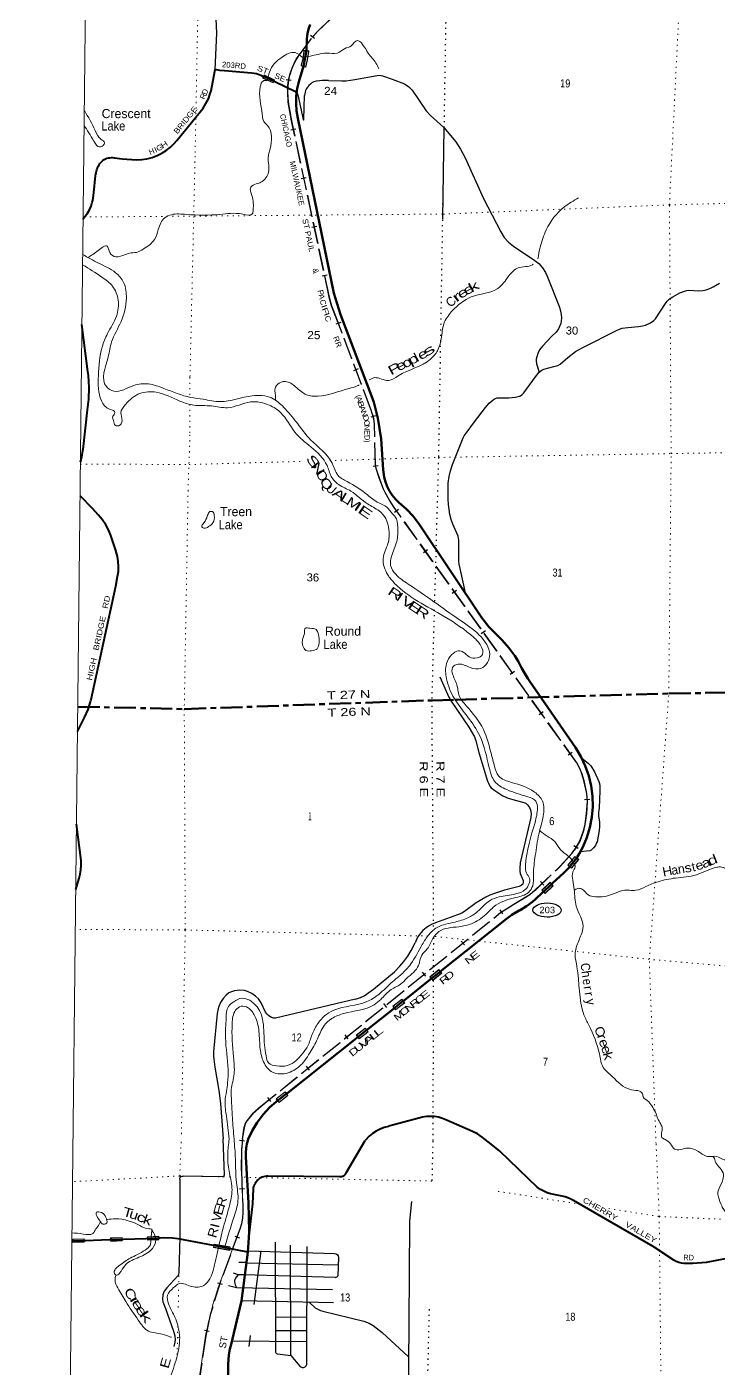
# Model space of a CAD drawing. Header units: feet. Extents: x -248627 to 3, y 0 to 184934.
# Drawn here: x -248627 to -233521, y 88069 to 117394 of the extents above; entities that cross this region are included whole.
import ezdxf
from ezdxf.enums import TextEntityAlignment as Align

# ---------------------------------------------------------------- set-up
doc = ezdxf.new("R2010")
doc.units = ezdxf.units.FT
doc.header["$LTSCALE"] = 80
for name, pattern in [('DOTTED', [1.5, 0.3, -1.2]), ('LONG_DASH_SHORT_DASH', [9.9, 6, -1.2, 1.5, -1.2]), ('LONG_DASHED', [7.5, 6, -1.5])]:
    doc.linetypes.add(name, pattern=pattern)
for name, color, linetype, lineweight in [('11', 7, 'LONG_DASH_SHORT_DASH', 60), ('17', 7, 'Continuous', 25), ('23', 7, 'Continuous', 70), ('26', 7, 'Continuous', 40), ('29', 7, 'Continuous', 25), ('34', 7, 'Continuous', 25), ('39', 7, 'Continuous', 13), ('4', 7, 'Continuous', 13), ('41', 7, 'Continuous', 13), ('59', 7, 'Continuous', 13), ('6', 7, 'DOTTED', 25), ('61', 7, 'Continuous', 13), ('63', 7, 'Continuous', 25), ('7', 7, 'DOTTED', 13)]:
    doc.layers.add(name, color=color, linetype=linetype, lineweight=lineweight)
doc.layers.add('27', color=7, linetype='Continuous')

msp = doc.modelspace()

# ---------------------------------------------------------------- linework, layer by layer
at = {"layer": '11'}
for points in [[(-247513.28, 102530.96), (-245186.77, 102478.68), (-239780.84, 102669.12), (-239273.91, 102683.67)], [(-239273.91, 102683.67), (-234599, 102817.89), (-229297.14, 102902.64), (-224284.07, 102783.36)]]:
    msp.add_lwpolyline(points, dxfattribs=at)
at = {"layer": '17'}
msp.add_ellipse((-237258.16, 98084.14), major_axis=(-309.24, 1), ratio=0.500121, dxfattribs=at)
at = {"layer": '23'}
for points in [[(-243787.74, 93074.55), (-243701.33, 93258.19), (-243590.37, 93443.24), (-243460.68, 93615.68), (-243313.67, 93773.61), (-243175.96, 93893.55), (-242952.22, 94071.28), (-242927.09, 94091.25), (-241423.01, 95286.23), (-241200.35, 95463.14), (-241174.85, 95483.39), (-240624.75, 95920.44), (-240403.04, 96096.59), (-240378.19, 96116.33), (-239814.64, 96564.07), (-239591.43, 96741.41), (-239563.81, 96763.35), (-238219.27, 97831.58), (-238177.37, 97867.06), (-238028.7, 97977.88), (-237869.26, 98072.55), (-237847.11, 98083.98), (-237708.62, 98166.26), (-237579.49, 98262.57), (-237513.99, 98320.19), (-237366.33, 98457.87), (-237157.78, 98652.34), (-237131.83, 98676.53), (-236899.63, 98893.04), (-236793.58, 99000.91), (-236612.52, 99227.19), (-236596.15, 99252.9), (-236558.48, 99312.07), (-236479.74, 99460.14), (-236391.02, 99671.13), (-236324.85, 99890.23), (-236281.94, 100115.05), (-236262.76, 100343.12), (-236267.53, 100571.95), (-236296.2, 100799.03), (-236348.44, 101021.86), (-236423.69, 101238.01), (-236521.12, 101445.12), (-236639.66, 101640.9), (-237632.75, 103078.81), (-237679.71, 103150.5), (-237748.45, 103254.29), (-237816.4, 103382.41), (-237894.18, 103527.31), (-237964.36, 103643.7), (-238092.19, 103819.91), (-238237.75, 103981.79), (-238468.21, 104210.88), (-238525.94, 104271.95), (-238529.11, 104275.62), (-238684.21, 104475.6), (-240054.19, 106523.82), (-240185.17, 106695.3), (-240333.35, 106852.15), (-240497.11, 106992.65), (-240497.69, 106993.09), (-240574.39, 107069.91), (-240642.65, 107154.32), (-240701.7, 107245.4), (-240750.91, 107342.16), (-240789.74, 107443.53), (-240817.76, 107548.41), (-240834.67, 107655.64), (-240839.01, 107712.21), (-240885.62, 108386.12), (-240957.56, 108838.47), (-241046.99, 109186.97), (-241072.28, 109264.91), (-241774.26, 111108.29), (-241916.37, 111573.37), (-242702.56, 115397.24), (-242731.84, 115557.23), (-242744.24, 115719.41), (-242739.61, 115881.99), (-242718.02, 116043.19), (-242681.73, 116194.38), (-242579.07, 116534.36), (-242516.41, 116874.14), (-242515.16, 116899.52), (-242506.07, 117101.83), (-242506.25, 117118.25), (-242502.21, 117201.34), (-242489.51, 117283.55), (-242468.29, 117363.98), (-242438.77, 117441.75)], [(-243778.76, 90920.41), (-243771.49, 91059.09), (-243780.9, 91686.9), (-243839.97, 92691.47), (-243842.42, 92786.67), (-243834.91, 92881.6), (-243817.51, 92975.23), (-243790.42, 93066.52), (-243787.74, 93074.55)], [(-244129.29, 84183.88), (-244278.14, 86383.14), (-244282.28, 86538.38), (-244270.17, 86693.19), (-244248.89, 86815.46), (-244234.63, 86895.03), (-244228.77, 86975.66), (-244228.72, 87004.25), (-244226.29, 87764.23), (-244225.03, 88157.58), (-244210.55, 88350.08), (-244200.93, 88444.2), (-244176.03, 88540.01), (-244172.75, 88553.66), (-243938.52, 89542.4), (-243794.43, 90604.45), (-243795.09, 90609.15), (-243778.76, 90920.41)]]:
    msp.add_lwpolyline(points, dxfattribs=at)
at = {"layer": '26'}
for p, q in [((-247641.8, 90852.29), (-247373.46, 90861.31)), ((-243795.64, 90606.88), (-244545.25, 90747.53))]:
    msp.add_line(p, q, dxfattribs=at)
for points in [[(-247399.82, 113187.2), (-247298, 113318.91), (-247255.74, 113395.61), (-247221.73, 113476.29), (-247196.34, 113560.1), (-247187.78, 113598.69), (-247163.52, 113768.17), (-247124.25, 114144.39), (-247113.98, 114207), (-247097.22, 114268.2), (-247074.15, 114327.31), (-247060.12, 114356.28), (-247049.81, 114376.08), (-247032.09, 114403.85), (-247011.57, 114429.61), (-246988.47, 114453.08), (-246963.03, 114474.01), (-246935.56, 114492.17), (-246906.33, 114507.36), (-246875.68, 114519.4), (-246843.93, 114528.18), (-246811.44, 114533.59), (-246778.56, 114535.58), (-246745.66, 114534.12), (-246713.09, 114529.22), (-246542.92, 114509.28), (-246233.54, 114486.49), (-246117.4, 114491.52), (-246002.43, 114508.66), (-245889.88, 114537.72), (-245780.98, 114578.39), (-245676.93, 114630.22), (-245578.86, 114692.64), (-245487.86, 114764.97), (-245404.92, 114846.41), (-245350.35, 114910.65), (-244777.33, 115614.91), (-244713.07, 115715.35), (-244659.66, 115821.95), (-244617.68, 115933.55), (-244599.77, 115996.12), (-244520.73, 116422.24), (-244512.99, 116463.97), (-244491.09, 116459.93), (-244416.61, 116446.19), (-244304.15, 116436.65), (-243718.84, 116390.99), (-243661.46, 116384.29), (-243605.1, 116371.63), (-243550.37, 116353.15), (-243512.78, 116336.57), (-243483.13, 116322.28), (-243457.43, 116309.9)], [(-242731.63, 115955.12), (-242739.1, 115961.54), (-242747.19, 115967.14), (-242755.83, 115971.87), (-242757.03, 115972.43), (-243205.76, 116188.64), (-243457.43, 116309.9)], [(-247454.47, 107874.92), (-247427.56, 107987.17), (-247400.92, 108134.66), (-247398.9, 108151.38), (-247298.61, 109017.88), (-247274.79, 109255.75), (-247263.49, 109512.11), (-247279.06, 109768.25), (-247291.07, 109858.94), (-247421.36, 110883.98)], [(-247519.21, 101991.35), (-247365.65, 102294.29), (-247289.59, 102467.86), (-247235.31, 102638.36), (-247228.9, 102663.36), (-247222.34, 102688.36), (-246681.1, 105166.44), (-246642.48, 105380.38), (-246626.42, 105487.49), (-246621.64, 105595.69), (-246628.2, 105703.79), (-246646.02, 105810.62), (-246674.91, 105914.99), (-246678.24, 105924.79), (-246791.42, 106272.49), (-246837.59, 106385.08), (-246902.33, 106507.14), (-246979.48, 106621.77), (-247068.18, 106727.7), (-247193.78, 106863.97), (-247462.53, 107143.4)], [(-247557.29, 98531.2), (-247486.2, 98779.85), (-247460, 98870.57), (-247443.42, 98963.53), (-247436.65, 99057.71), (-247439.76, 99152.08), (-247440.93, 99164.67), (-247541.57, 99959.34)], [(-238544.85, 93018.36), (-238674.41, 93122.27), (-238779.71, 93189.97), (-238891.52, 93246.28), (-239471.01, 93501.48), (-239545.01, 93530.44), (-239629.53, 93554.13), (-239716.06, 93568.85), (-239803.66, 93574.44), (-239891.36, 93570.85), (-239978.2, 93558.11), (-240718.83, 93356.34), (-240721.67, 93355.76), (-240815.47, 93331.14), (-240906.18, 93296.86), (-240992.81, 93253.28), (-241074.4, 93200.88), (-241150.08, 93140.24), (-241236.03, 93047.05)], [(-243778.76, 90920.41), (-243770.81, 90970.41), (-243688.16, 91657.98), (-243677.05, 91987.25), (-243671.23, 92021.02), (-243661.9, 92054), (-243649.19, 92085.81), (-243633.21, 92116.13), (-243614.16, 92144.61), (-243592.23, 92170.94), (-243567.67, 92194.84), (-243540.75, 92216.03), (-243511.76, 92234.3), (-243481.02, 92249.44), (-243448.86, 92261.28), (-243415.64, 92269.69), (-243381.73, 92274.59), (-243361.15, 92275.81), (-241796.88, 92257.9), (-241771.99, 92257.61), (-241746.88, 92259.51), (-241743.88, 92259.92), (-241730.22, 92263.25), (-241716.97, 92267.99), (-241704.3, 92274.09), (-241692.33, 92281.49), (-241686.69, 92285.85), (-241661.68, 92310.87), (-241647.3, 92335.85), (-241236.03, 93047.05)], [(-233108.46, 90508.67), (-233779.69, 90381.22), (-234074.06, 90354.3), (-234235.24, 90357.55), (-234266.06, 90359.51), (-234324.12, 90367.89), (-234380.99, 90382.3), (-234436.04, 90402.57), (-234488.67, 90428.48), (-234941.89, 90730.18), (-236678.84, 91731.35), (-236682.75, 91733.6), (-236772.43, 91778.79), (-236866.35, 91814.36), (-236963.47, 91839.92), (-237181.72, 91880.86), (-237255.95, 91904.06), (-237332.15, 91936.67), (-237404.53, 91977.06), (-237472.28, 92024.8), (-237664.76, 92210.85), (-238298.86, 92820.41), (-238544.85, 93018.36)], [(-246794.33, 90879.75), (-246517.71, 90888.56), (-246019.16, 90904.43), (-245741.46, 90913.27)], [(-244545.25, 90747.53), (-245322.04, 90893.28), (-245444.04, 90908.61), (-245640.93, 90916.48), (-245713.79, 90914.16), (-245741.46, 90913.27)], [(-247373.46, 90861.31), (-247347.1, 90862.15), (-246820.6, 90878.91), (-246794.33, 90879.75)]]:
    msp.add_lwpolyline(points, dxfattribs=at)
at = {"layer": '29'}
for p, q in [((-242704.79, 115907.59), (-242589.83, 115365.42)), ((-242573.05, 115367.38), (-242558, 115894.69)), ((-239516.09, 115191.61), (-239546.15, 113196.12)), ((-237259.51, 111941.4), (-236988.97, 111263.6)), ((-237617.63, 100106.96), (-237845.58, 99118.82)), ((-241443.85, 96137.64), (-243194.09, 95717.73)), ((-244395.78, 93855.3), (-244335.42, 93080.5)), ((-244305.88, 92297.98), (-244335.42, 93080.5)), ((-244353.38, 92255.52), (-245208.97, 92269.55)), ((-243790.08, 90637.24), (-241901.25, 90578.44)), ((-243515.54, 90631.25), (-243668.02, 89460.1)), ((-243201.33, 90826.64), (-243190.18, 88416.42)), ((-242508.19, 90731.62), (-242513.24, 88139.64)), ((-243827.24, 90369.8), (-241822.04, 90330.97)), ((-241815.13, 90489.51), (-241832.71, 90086.36)), ((-240271.29, 90116.69), (-240284.04, 88097.15)), ((-241923.9, 89500.59), (-243939.41, 89538.65)), ((-243193.77, 89192.67), (-242512.68, 89182.68)), ((-243188.57, 88892.4), (-242512.26, 88889.74)), ((-244142.78, 88668.57), (-242515, 88652.19)), ((-243748.02, 88779.84), (-243774.97, 88539.98))]:
    msp.add_line(p, q, dxfattribs=at)
for points in [[(-244516.09, 116447.24), (-244512.99, 116463.97), (-244474.69, 117256.5), (-244488.25, 117567.61)], [(-242032.59, 116217.54), (-242173.27, 116218.51), (-242233.94, 116216.35), (-242304.36, 116205.51), (-242354.19, 116189.25), (-242396.45, 116167.57), (-242431.12, 116143.72), (-242465.78, 116109.03), (-242487.45, 116080.85), (-242513.45, 116042.91), (-242535.12, 116002.8), (-242548.12, 115963.78), (-242558, 115894.69)], [(-242032.59, 116217.54), (-241747.5, 116212.02), (-241648.91, 116215.28), (-241457.15, 116242.37), (-240971.79, 116329.09), (-240915.45, 116335.6), (-240882.95, 116333.43), (-240854.78, 116324.75), (-240646.77, 116251.04), (-240373.75, 116146.98), (-240330.42, 116120.97), (-240280.58, 116084.11), (-240209.07, 116008.23), (-240070.4, 115808.77), (-239900.31, 115560.54), (-239806.05, 115453.22), (-239516.09, 115191.61)], [(-242731.63, 115955.12), (-242722.55, 115943.18), (-242714.97, 115931.26), (-242709.01, 115922.05), (-242704.79, 115907.59)], [(-242589.83, 115365.42), (-242586.33, 115359.18), (-242580.37, 115357.01), (-242574.95, 115360.26), (-242573.05, 115367.38)], [(-239516.09, 115191.61), (-239252.44, 114877.61), (-239148.43, 114721.51), (-239048.76, 114530.73), (-238650.07, 113641.85), (-238268.72, 112909.07), (-238197.21, 112785.49), (-238104.04, 112687.94), (-237995.7, 112596.88)], [(-237995.7, 112596.88), (-237525.5, 112286.86), (-237438.83, 112217.48), (-237356.49, 112126.42), (-237291.49, 112022.36), (-237259.51, 111941.4)], [(-237430.16, 109845.69), (-237371.66, 109891.2), (-237329.42, 109911.79), (-237108.41, 109968.16), (-237020.64, 109990.93), (-236969.73, 110020.19), (-236805.05, 110163.28), (-236636.04, 110293.36), (-236569.94, 110333.47), (-236467.03, 110393.09), (-235743.32, 110757.32), (-235673.97, 110787.66), (-235619.8, 110802.84), (-235496.31, 110822.36), (-235262.29, 110844.04), (-235177.77, 110857.04), (-235106.28, 110874.39), (-235000.09, 110919.91), (-234924.27, 110974.12), (-234891.75, 111006.63), (-234673.98, 111345.92), (-234633.92, 111399.04), (-234582.98, 111447.81), (-234512.58, 111494.44), (-234356.57, 111576.82), (-234254.7, 111617.99), (-234204.87, 111633.17), (-234170.22, 111637.52), (-233944.88, 111624.52), (-233853.84, 111631), (-233783.42, 111642.93), (-233706.5, 111672.19), (-233632.86, 111706.9), (-233494.18, 111789.28)], [(-236988.97, 111263.6), (-236949.13, 111111.8), (-236944.8, 111025.08), (-236962.13, 110908.01), (-237009.8, 110790.94), (-237061.81, 110721.56), (-237165.81, 110621.83), (-237360.82, 110409.37), (-237421.49, 110331.32), (-237460.5, 110248.94), (-237499.5, 110127.53), (-237499.5, 110088.51), (-237490.83, 110023.47), (-237430.16, 109845.69)], [(-239042.81, 105017.25), (-239159.26, 105553.05), (-239177.67, 105643.03), (-239185.26, 105717.82), (-239185.26, 105977.98), (-239187.43, 106170.93), (-239202.59, 106255.48), (-239315.27, 106524.32), (-239356.44, 106621.87), (-239386.77, 106734.61), (-239410.61, 106953.57), (-239417.11, 107064.14), (-239419.27, 107417.53), (-239400.86, 107561.69), (-239370.53, 107689.6), (-239323.94, 107825.11), (-239089.92, 108406.13), (-239069.36, 108452.74), (-239030.35, 108513.44), (-238847.24, 108761.69), (-238604.56, 109073.88), (-238522.23, 109167.09), (-238437.73, 109240.8), (-238390.06, 109271.15), (-238353.21, 109282), (-238171.2, 109282), (-238097.54, 109284.16), (-237952.36, 109297.16), (-237859.18, 109316.69), (-237839.69, 109327.52), (-237809.36, 109349.2), (-237763.84, 109394.74), (-237512.49, 109741.62), (-237430.16, 109845.69)], [(-239604.53, 103184.72), (-239406.11, 102741.93), (-239353.03, 102651.96), (-238968.4, 102082.83), (-238847.06, 101870.36), (-238812.39, 101783.65), (-238747.38, 101532.14), (-238559.95, 100900.14), (-238539.36, 100855.69), (-238507.95, 100796.08), (-238477.61, 100759.22), (-238400.68, 100695.26), (-238222.99, 100582.52), (-238107.07, 100533.74), (-238006.31, 100500.14), (-237763.61, 100435.09)], [(-236508.28, 101414.89), (-236354.04, 101290.38), (-236306.37, 101238.34), (-236224.03, 101103.92), (-236128.69, 100895.79), (-236112.43, 100849.17), (-236108.1, 100801.48), (-236107.02, 100683.31), (-236115.69, 100505.53), (-236120.02, 100310.4), (-236133.02, 100215.01), (-236133.02, 100147.8), (-236115.69, 100002.54), (-236115.68, 99911.48), (-236124.35, 99824.75), (-236166.61, 99576.51), (-236176.36, 99551.58), (-236199.12, 99498.46), (-236241.37, 99443.17), (-236294.46, 99392.22), (-236328.04, 99382.46), (-236397.38, 99369.46), (-236533.12, 99359.75)], [(-237763.61, 100435.09), (-237722.45, 100417.75), (-237683.44, 100383.06), (-237644.44, 100328.86), (-237618.43, 100276.83), (-237611.93, 100239.97), (-237609.77, 100187.94), (-237617.63, 100106.96)], [(-237845.58, 99118.82), (-237856.78, 98993.31), (-237855.7, 98933.68), (-237843.78, 98880.57), (-237778.78, 98728.81), (-237779.85, 98690.86), (-237791.78, 98650.75), (-237825.36, 98621.48), (-237869.79, 98598.72), (-238186.15, 98516.33), (-238385.51, 98451.29), (-238510.1, 98409), (-238597.86, 98368.9), (-238805.89, 98243.15), (-239065.91, 98052.36), (-239124.41, 98019.84), (-239213.26, 97982.98), (-239698.65, 97805.2), (-239783.14, 97770.51), (-239850.33, 97735.82), (-239904.49, 97694.63), (-239971.68, 97636.09), (-240019.33, 97586.22), (-240088.69, 97488.65), (-240140.69, 97367.24)], [(-241443.85, 96137.64), (-241336.81, 96172.62), (-241254.47, 96211.65), (-241055.11, 96354.74), (-240595.73, 96736.33), (-240474.38, 96857.74), (-240387.71, 96957.47), (-240301.03, 97074.55), (-240227.36, 97200.3), (-240140.69, 97367.24)], [(-243194.09, 95717.73), (-243237.7, 95719.11), (-243292.27, 95739.59), (-243349.1, 95775.98), (-243378.66, 95807.83), (-243408.21, 95851.05), (-243505.97, 96053.49), (-243562.81, 96139.93), (-243628.74, 96203.62), (-243708.31, 96260.49), (-243801.53, 96303.7), (-243869.73, 96324.18), (-243969.76, 96331), (-244028.87, 96326.45), (-244090.26, 96315.08), (-244156.19, 96296.88), (-244210.75, 96271.86), (-244274.41, 96226.37), (-244338.07, 96149.03), (-244392.63, 96060.31), (-244429.01, 95976.15), (-244456.29, 95894.26), (-244469.93, 95821.48), (-244547.23, 94993.5), (-244547.23, 94888.86), (-244542.68, 94825.18), (-244519.95, 94652.3), (-244433.56, 94138.23), (-244395.78, 93855.3)], [(-245285.37, 92203.4), (-245285.7, 90934.95), (-245303.47, 90159.88)], [(-245285.37, 92203.4), (-245283.37, 92220.55), (-245274.91, 92234.3), (-245263.28, 92250.16), (-245255.36, 92257.56), (-245235.8, 92267.08), (-245208.97, 92269.55)], [(-244353.38, 92255.52), (-244333.72, 92261.8), (-244321.04, 92270.25), (-244309.41, 92286.12), (-244305.88, 92297.98)], [(-240222.28, 91714.14), (-240263.92, 91284.5), (-240271.29, 90116.69)], [(-243148.24, 88382.63), (-242860.03, 88342.95), (-242865.69, 90756.3)], [(-243991.22, 90389.14), (-243825.08, 90386.72), (-243826.17, 90387.82)], [(-241901.25, 90578.44), (-241865.26, 90568.82), (-241840.95, 90549.79), (-241822.98, 90523.35), (-241815.13, 90489.51)], [(-245303.47, 90159.88), (-245314.03, 90116.06), (-245329.88, 90088.55), (-245570.88, 89826.29), (-245626.9, 89750.15), (-245641.69, 89716.31), (-245655.43, 89669.77), (-245662.83, 89580.95), (-245655.43, 89517.49), (-245600.47, 89373.67), (-245418.67, 88878.74), (-245395.41, 88773), (-245389.08, 88688.39), (-245393.3, 88635.52), (-245414.44, 88544.57)], [(-241892.54, 90052.45), (-243882.64, 90107.82), (-244007.74, 90106.71), (-244108.58, 90142.42)], [(-244007.74, 90106.71), (-244053.63, 90058.04), (-244066.31, 90039.01), (-244083.22, 90006.23), (-244087.45, 89988.25), (-244088.51, 89962.87), (-244085.33, 89919.52), (-244076.88, 89892.02), (-244045.23, 89833.98)], [(-241892.54, 90052.45), (-241868.43, 90055.95), (-241853.63, 90062.29), (-241838.84, 90074.98), (-241832.71, 90086.36)], [(-244220.3, 89879.61), (-244045.23, 89833.98), (-241948.93, 89786.66)], [(-242459.65, 89508.77), (-242328.58, 89389.55), (-242254.07, 89348.3), (-242209.67, 89329.27), (-242159.46, 89313.41), (-241263.14, 89097.67), (-241146.35, 89054.31), (-241060.2, 89004.61), (-240865.72, 88848.1), (-240290.72, 88315.11)], [(-243190.18, 88416.42), (-243185.92, 88405.24), (-243172.18, 88392.55), (-243158.44, 88385.15), (-243148.24, 88382.63)], [(-242860.03, 88342.95), (-242658.5, 88113.37), (-242638.42, 88096.45), (-242610.94, 88085.88), (-242580.29, 88085.88), (-242559.15, 88092.23), (-242546.47, 88099.63), (-242531.67, 88109.14), (-242520.05, 88121.83), (-242513.24, 88139.64)], [(-240284.04, 88097.15), (-240284.69, 87994.58), (-240302.21, 86694.31)]]:
    msp.add_lwpolyline(points, dxfattribs=at)
at = {"layer": '34', "lineweight": 13}
for p, q in [((-243917.46, 93077.68), (-243934.37, 92838.54)), ((-243939.85, 92380.41), (-243908.42, 91603.1)), ((-243970.21, 91110.53), (-244390.69, 89982.18)), ((-244719.34, 88774.78), (-245103.7, 86176.7))]:
    msp.add_line(p, q, dxfattribs=at)
for centre, radius, start, end in [((-235503.38, 92508.6), 8437.45, 177.75887, 180.87048), ((-245118.67, 91504.76), 1214.24, 341.05436, 4.6455), ((-237402.57, 87431.61), 7439.03, 159.94859, 169.59779)]:
    msp.add_arc(centre, radius, start, end, dxfattribs=at)
at = {"layer": '39'}
for p, q in [((-245917.66, 90869.55), (-245893.04, 91080.19)), ((-245322.95, 88731.6), (-245285.53, 88744.05))]:
    msp.add_line(p, q, dxfattribs=at)
for points in [[(-242596, 116721.95), (-242263.77, 116791.86), (-242072.13, 116820.65), (-241848.55, 116816.91), (-241682.5, 116916.53), (-241536.89, 116982), (-241408.99, 117096.03), (-241288.85, 117010.35), (-241165.63, 116815.68), (-240998.25, 116602.51), (-240932.87, 116474.88)], [(-243376, 116222.95), (-243347.56, 116328.01), (-243326, 116401.95), (-243216.34, 116593.37), (-243049.98, 116729.31), (-242761.03, 116830), (-242652, 116766.95), (-242596, 116721.95)], [(-247292.61, 112350.55), (-247065.14, 112506.44), (-246870.95, 112597.77), (-246813.72, 112460.11), (-246683.62, 112362.25), (-246473.61, 112419.15), (-246384.75, 112444.7), (-246231.48, 112463.7), (-246075.73, 112537.16), (-245838.23, 112745.19), (-245753.73, 112966.52), (-245614.55, 113219.7), (-245466.91, 113287.18), (-245138.49, 113292.72), (-244409.22, 113293.15), (-243909.56, 113299.39), (-243699.99, 113305.85), (-243681.15, 113388.44), (-243710.65, 113705.48), (-243733.25, 113887.27), (-243613.78, 113958.99), (-243510.69, 113998.56), (-243343.61, 114217.22), (-243342.27, 114372.6), (-243352.91, 114540.17), (-243313.04, 114725.51), (-243369.05, 115238.5), (-243448.86, 115327.9), (-243483.76, 115485.57), (-243524.85, 116093.28), (-243465.43, 116209.86), (-243376, 116222.95)], [(-247373.41, 115243.8), (-247159.26, 114892.03), (-247035.95, 114769.46), (-246961.01, 114802.85), (-246928.07, 114858.95), (-247007.61, 114938.61), (-247134.07, 115129.83), (-247370.07, 115562.08)], [(-236571.47, 113653.31), (-236880.07, 113459.33), (-237279.24, 112953.68), (-237406.86, 112579.92), (-237463.1, 112320.4)], [(-247404.63, 112417.46), (-247060.29, 112229.34), (-246686.38, 112016.96), (-246511.88, 111802.96), (-246451.82, 111459.2), (-246567.04, 110952.12), (-246774.14, 110504.67), (-246850.85, 110174.68), (-246887.3, 109527.41), (-246727.42, 109430.63), (-246290.82, 109554.45), (-245968.17, 109586.84), (-245635.09, 109489.97), (-245049.52, 109293.16), (-244772.12, 109251.45), (-244398.17, 109200.48), (-243699.7, 109329.19), (-243277.39, 109279.65), (-243014.16, 109074.67), (-242728.41, 108740.27), (-242425.06, 108365.3), (-241958.28, 107855.16), (-241826.76, 107587.21), (-241629.1, 107451.63), (-241181.7, 107159.65), (-240938.22, 106985.17), (-240764.13, 106896.29), (-240690.71, 106810.65), (-240631.17, 106741.32), (-240575.51, 106684.14), (-240522.01, 106457.49), (-240544.12, 106145), (-240659.12, 105813.47), (-240677.7, 105619.98), (-240567.4, 105424.93), (-240292.19, 105211.73), (-239174.32, 104431.35), (-238739.56, 104095.13), (-238579.07, 103887.36), (-238511.27, 103676.69), (-238563.93, 103495.72), (-238704.52, 103368.3), (-238941.93, 103387.33), (-239198.8, 103459.06), (-239324.6, 103385.94), (-239318.52, 103230.49), (-239221.08, 102975.06), (-239187.2, 102789.01), (-239025.12, 102548.94), (-238651.07, 102031.86), (-238482.47, 101513.25), (-238405.58, 101225.78), (-238319.62, 101016.9), (-238035.46, 100874.21), (-237534.64, 100664.32), (-237355.96, 100462.38), (-237343.97, 100139.38), (-237439.62, 99745.06), (-237516.07, 99277.86), (-237557.77, 98850.59), (-237572.84, 98616.71), (-237667.34, 98470.56), (-237938.64, 98358.85), (-238375.8, 98190.64), (-238599.93, 97987.55), (-238908.63, 97785.5), (-239187.39, 97720.28), (-239623.78, 97612.6), (-239754.61, 97460.84), (-239878.32, 97236.35), (-239996.91, 97096.55), (-240068.2, 96875.46), (-240327.64, 96588.06), (-240460.13, 96464.56), (-240691.49, 96326.14), (-240891.35, 96130.82), (-241037.85, 96013.56), (-241700.88, 95821.87), (-241964.09, 95712.08), (-242129.18, 95558.72), (-242275.88, 95267.92), (-242444.96, 94959.24), (-242682.43, 94657.44), (-243006.6, 94506.02), (-243255.93, 94537.3), (-243454.42, 94765.71), (-243527.39, 95045.06), (-243554.74, 95426.76), (-243643.08, 95764.81), (-243793.8, 95948.24), (-243946.45, 95980.37), (-244064.35, 95895.04), (-244140.57, 95603.39), (-244109.64, 94870.55), (-244098.21, 94503.17), (-244128.61, 94330.01), (-244163.02, 94158.91)], [(-247407.06, 112192), (-246989.67, 111923.79), (-246754.58, 111723.19), (-246629.54, 111421.01), (-246670.28, 111068.39), (-246864.46, 110687.37), (-246980.98, 110394.19), (-247063.41, 109773.71), (-246996, 109215.98), (-246819.05, 109036.25), (-246713, 108982.5), (-246709.59, 108934.03), (-246754.76, 108865.97), (-246731.57, 108789.02), (-246692.69, 108679.58), (-246616.25, 108672.6), (-246546.32, 108786.76), (-246572.32, 108958.59), (-246469.32, 109138.94), (-246156.11, 109379.28), (-245801.32, 109405.23), (-245280.16, 109211.22), (-244979.19, 109122.81), (-244592.72, 109106), (-244238.75, 109067.39), (-243737.69, 109192.44), (-243327.75, 109120.86), (-243074.1, 108954.33), (-242771.31, 108534.98), (-242414.98, 108207.79), (-242067.68, 107804.03), (-241974.06, 107564.79), (-241811.21, 107385.24), (-241547.15, 107244.82), (-241180.16, 106963.91), (-240930.39, 106809.53), (-240785.5, 106642.31), (-240716.15, 106395.29), (-240736.01, 106100.93), (-240842.93, 105771.31), (-240819.06, 105589.42), (-240740.73, 105414.93), (-240590.06, 105227.46), (-239507.71, 104504.01), (-238861.05, 104044.15), (-238706.27, 103862.68), (-238672.47, 103670.58), (-238790.24, 103595.34), (-238959.13, 103617.57), (-239090.72, 103722.08), (-239191.07, 103749.53), (-239345.24, 103662.63), (-239456.39, 103474.31), (-239456.64, 103139.35), (-239286.85, 102713.55), (-238992.01, 102302.36), (-238729.39, 101891.57), (-238522.78, 101194.92), (-238405.72, 100898.9), (-238142.18, 100718.12), (-237680.96, 100561.17), (-237502.98, 100462.15), (-237470.63, 100314.46), (-237522.97, 100000.32), (-237732.43, 99052.48), (-237710.3, 98892.8), (-237641.21, 98783), (-237656.97, 98652.03), (-237735.04, 98531.92), (-237947.73, 98435.63), (-238305.03, 98371.38), (-238503.37, 98295.1), (-238780.39, 98050.28), (-238991.56, 97915.64), (-239270.68, 97822.19), (-239662.9, 97703.88), (-239838.06, 97550.64), (-239985.87, 97330.48), (-240236.99, 96905.76), (-240441.24, 96682.26), (-240632.63, 96519.13), (-240938.28, 96240.36), (-241198.09, 96082.1), (-241921.5, 95893.16), (-242120.44, 95770.48), (-242263.45, 95610.8), (-242391.44, 95366.18), (-242487.26, 95117.14), (-242594.08, 94952.98), (-242927.76, 94686.66), (-243173.61, 94675.53), (-243341.96, 94740.13), (-243400.36, 94898.23), (-243433.57, 95136.74), (-243467.31, 95649.67), (-243576.35, 95943.58), (-243751.42, 96113.19)], [(-237559.76, 112206.94), (-237580.98, 112192.61), (-237892.01, 112123.75), (-238091.61, 111948.62), (-238336.77, 111675.16), (-238915.15, 111488.5), (-239325.79, 111188.81), (-239498.11, 110942.72), (-239566.74, 110614.65), (-239655.17, 110313.06), (-239804.53, 110129.24), (-240516.12, 109762.59), (-240718.77, 109664.17), (-240879.5, 109694.37), (-241020.1, 109724.33), (-241144.27, 109677.4)], [(-241364.59, 109564.77), (-241407.07, 109543.41), (-241582.98, 109489.05), (-242271.91, 109319.87), (-242515.2, 109351.09), (-242754.68, 109523.5), (-242974.74, 109639.17), (-243071.6, 109624.21), (-243193.78, 109518.76), (-243206.82, 109444.26), (-243195.92, 109351.3), (-243190.87, 109232.91)], [(-244630.2, 106798.08), (-244569.82, 106795.33), (-244530.6, 106712.12), (-244560.85, 106551.07), (-244654.56, 106467.46), (-244755.71, 106432.37), (-244803.62, 106465.24), (-244758.24, 106549.44), (-244683.9, 106693.81), (-244644.53, 106780.1), (-244630.2, 106798.08)], [(-242590.92, 104045.18), (-242561.64, 104129.57), (-242539.96, 104250.37), (-242441.35, 104245.14), (-242306.74, 104219.28), (-242255.77, 104109.7), (-242242.03, 103923.9), (-242283.95, 103795.27), (-242405.34, 103752.35), (-242530.08, 103761.94), (-242593.28, 103859.57), (-242608.29, 103946.52), (-242590.92, 104045.18)], [(-236669.41, 98510.36), (-236590.79, 98556.32), (-236506.32, 98547.22), (-236358.95, 98416.29), (-236202.4, 98374.03), (-235827.09, 98429.99), (-235602.47, 98514.02), (-235318.46, 98516.61), (-235099.91, 98598.7), (-234832.71, 98704.41), (-234453.06, 98784.53), (-233997, 98855.66), (-233551.83, 99019.73), (-233447.04, 99024.51), (-233294.7, 98968.17), (-233153.69, 98970.49), (-232975.31, 99061.14), (-232845.56, 99128.16), (-232708.37, 99146.67), (-232405.4, 99215.62), (-232263.77, 99266.36), (-231902.15, 99512.17), (-231687.34, 99616.49), (-231348, 100009.87)], [(-237419.81, 99822.43), (-237256.92, 99700.46), (-237089.27, 99581.38), (-236974.61, 99412.51), (-236871.03, 99322.47), (-236747.5, 99218.05), (-236656.01, 99074.75)], [(-236656.01, 99074.75), (-236652.72, 99069.6), (-236663.92, 98980.95), (-236695.29, 98921.46), (-236697.26, 98735.19), (-236667.62, 98533.04), (-236621.9, 98169.28), (-236530.14, 97942.17), (-236475.77, 97784.12), (-236502.56, 97578.63), (-236606.66, 97311.53), (-236645.45, 97112.24), (-236606.56, 96845.41), (-236452.81, 95794.28), (-236346.95, 95567), (-236117.31, 94938.68), (-236030.46, 94643.03), (-235881.39, 94487.86), (-235498.62, 94180.53), (-235317.86, 94142), (-235185.6, 94089.95), (-235156.55, 93998.79), (-235039.08, 93892.44), (-234952.02, 93770.31), (-234877.31, 93628.15), (-234846.27, 93534.95), (-234775.42, 93404.95), (-234742.32, 93315.77), (-234755.69, 93215.04), (-234748.92, 93114.07), (-234679.01, 93068.82), (-234560.7, 92976.16)], [(-243751.42, 96113.19), (-243928.1, 96155.7), (-244102.26, 96081.14), (-244222.45, 95973.64), (-244271.9, 95728.07), (-244285.57, 95288.36), (-244229.93, 94597.59), (-244239.67, 94307.14), (-244264.24, 94117.77), (-244295.21, 93900.22), (-244267.06, 93581.07), (-244204.39, 93078.99)], [(-244163.02, 94158.91), (-244154.2, 93902.54), (-244134.52, 93551.2), (-244100, 93077.94)], [(-244204.39, 93078.99), (-244237.7, 92741.75), (-244206.12, 92374.17), (-244144.18, 92012.42), (-244191.38, 91649.44), (-244330.48, 91155.91), (-244424.62, 90764.81)], [(-244100, 93077.94), (-244068.67, 92647.7), (-244046.35, 92124.76), (-244012.93, 91732.95), (-244106.64, 91364.24), (-244290.09, 90740.03)], [(-234560.7, 92976.16), (-234474.93, 92860.23), (-234185.82, 92880.38), (-233980.15, 92822.4), (-233756.79, 92697.69), (-233552.71, 92696.25), (-233387.55, 92626.45), (-233193.43, 92643.24), (-233019.99, 92599.62), (-232753.16, 92611.86), (-232559.34, 92590.3), (-232491.07, 92533.3), (-232445.28, 92442.14), (-232336.35, 92417.15), (-232235.72, 92363.96), (-232152.03, 92207.94), (-231981.03, 92107.82), (-231694.88, 92002.85), (-231507.03, 91993.45), (-231226.52, 91945.03), (-231045.04, 91895.31), (-230958.17, 91892.67), (-230668.28, 92015.76), (-230423.34, 92074.57), (-230283.69, 92103.86), (-230144.71, 92044.34), (-229888.57, 91979.95), (-229624.18, 91937.71), (-229399.32, 92012.81), (-229161.4, 91944.52), (-228583.47, 91946.48), (-228160.96, 91971.74), (-228035.1, 92047.55), (-227795.73, 92170.99), (-227501.9, 92281.94), (-227274.77, 92389.33), (-227066.46, 92414.09), (-226890.94, 92376.51), (-226726.9, 92425.81), (-226631.24, 92515.96), (-226535, 92684.83), (-226410.91, 92794.96), (-226248.67, 92872.53), (-226243.55, 92891.35)], [(-232872.34, 90637.26), (-232908.6, 91024.44), (-233000.33, 91186.57), (-233213.72, 91293.04), (-233425.79, 91575.11), (-233423.8, 91571.06), (-233514.96, 91807.86), (-233507.56, 91985.43), (-233417.1, 92190.67), (-233413.97, 92338), (-233505.9, 92473.89), (-233583.78, 92595.55), (-233631.56, 92690.75), (-233645.48, 92694.66)], [(-247009.09, 91263.71), (-247081.07, 91365.15), (-247106.48, 91478.36), (-246993.39, 91469.48), (-246899.21, 91363.86), (-246881.93, 91244.65), (-246930.63, 91216.73), (-246993.13, 91235.34), (-247009.09, 91263.71)], [(-247641.2, 91025.99), (-247394.99, 91002.03), (-247182.72, 91014.66), (-247119.34, 91113.11), (-247043.79, 91217.54), (-247011.12, 91261.71), (-247007.87, 91261.55)], [(-246873.49, 91316.71), (-246689.27, 91336.13), (-246158.98, 91185.02), (-245959.22, 91114.73), (-245888.9, 91092.28), (-245893.45, 91077.13)], [(-245892.21, 91081.25), (-245851.01, 91022.43), (-245809.79, 90872.55)], [(-245809.79, 90872.55), (-245811.99, 90841.44), (-245922.62, 90640.38), (-246216.85, 90476.96), (-246488.89, 90309.34), (-246601.25, 90146.64), (-246676.38, 90098.73), (-246712.44, 90139.35), (-246608.09, 90312.2), (-246368.44, 90471.98), (-246041.78, 90649.3), (-245927.73, 90767.58), (-245917.66, 90869.55)], [(-244424.62, 90764.81), (-244484.86, 90513.12), (-244627.98, 90023.65), (-244758.41, 89877.23), (-245019.26, 89852.84), (-245291.55, 89919.36), (-245419.53, 89829.43), (-245550.09, 89664.85), (-245529.3, 89474.97), (-245409.97, 89221.81), (-245301.46, 88873.87), (-245285.11, 88742.69)], [(-246682.88, 90099.91), (-246699.38, 89995.95), (-246638.05, 89821.93), (-246464.5, 89523.99), (-246190.73, 89118.35), (-245970.25, 88880.63), (-245667.65, 88813.9), (-245484.25, 88750.02), (-245469.02, 88744.34)], [(-245285.11, 88742.69), (-245308.34, 88496.47), (-245445.45, 88000.9), (-245578.22, 87543.66), (-245661.69, 86924.59), (-245811.81, 86578.48), (-246046.11, 86323.8), (-246424.7, 86227.58), (-246712.06, 86171.08), (-246894.45, 86101.73), (-247077.49, 85945.59), (-247415.12, 85653.29), (-247591.99, 85511.23), (-247702.34, 85383.88)]]:
    msp.add_spline(points, degree=3, dxfattribs=at)
at = {"layer": '4'}
msp.add_lwpolyline([(-246606.45, 184933.97), (-215781.67, 184615.95), (-184956.48, 184340.33), (-154130.93, 184107.12), (-123305.1, 183916.31), (-92479.02, 183767.9), (-61652.78, 183661.9), (-30826.42, 183598.29), (0, 183577.08), (0, -0.01), (-31078.93, 21.37), (-62157.81, 85.49), (-93236.57, 192.37), (-124315.16, 342), (-155393.5, 534.37), (-186471.55, 769.49), (-217549.26, 1047.36), (-248626.55, 1367.98)], close=True, dxfattribs=at)
msp.add_lwpolyline([(-246606.45, 184933.97), (-215781.67, 184615.95), (-184956.48, 184340.33), (-154130.93, 184107.12), (-123305.1, 183916.31), (-92479.02, 183767.9), (-61652.78, 183661.9), (-30826.42, 183598.29), (0, 183577.08), (0, -0.01), (-31078.93, 21.37), (-62157.81, 85.49), (-93236.57, 192.37), (-124315.16, 342), (-155393.5, 534.37), (-186471.55, 769.49), (-217549.26, 1047.36), (-248626.55, 1367.98)], close=True, dxfattribs=at)
at = {"layer": '59'}
msp.add_line((-237195, 98680.09), (-237163.59, 98646.85), dxfattribs=at)
for points in [[(-242570.79, 116879.6), (-242574.47, 116854.05), (-242597.15, 116696.61), (-242629.81, 116563.66), (-242635.99, 116538.52)], [(-242626.38, 116544.08), (-242622.04, 116561.75), (-242589.29, 116695.08), (-242566.55, 116852.91), (-242563.96, 116870.87)], [(-242473.38, 116861.79), (-242475.77, 116845.17), (-242500.14, 116675.89), (-242538.74, 116518.81), (-242626.38, 116544.08)], [(-242570.79, 116879.6), (-242545.87, 116877.1), (-242516.41, 116874.14)], [(-242563.96, 116870.87), (-242546.67, 116869.14), (-242517.21, 116866.18)], [(-242464.27, 116868.91), (-242467.85, 116844.03), (-242492.28, 116674.36), (-242532.96, 116508.81)], [(-242517.21, 116866.18), (-242491.22, 116863.58), (-242473.38, 116861.79)], [(-242516.41, 116874.14), (-242490.42, 116871.54), (-242464.27, 116868.91)], [(-242532.96, 116508.81), (-242611.46, 116531.45), (-242635.99, 116538.52)], [(-237334.82, 98487.33), (-237365.09, 98519.36), (-237195, 98680.09)], [(-237163.6, 98646.85), (-237133.87, 98615.39), (-237303.95, 98454.67), (-237334.82, 98487.34)], [(-239780.91, 96590.88), (-239809.43, 96626.68), (-239626.4, 96772.47)], [(-239626.4, 96772.47), (-239597.69, 96736.43), (-239570.95, 96702.85), (-239753.99, 96557.06), (-239780.91, 96590.87)]]:
    msp.add_lwpolyline(points, dxfattribs=at)
for points in [[(-236806.67, 99062.3), (-236650.67, 99257.66), (-236612.52, 99227.19), (-236568.62, 99192.14), (-236724.62, 98996.78), (-236765.52, 99029.44)], [(-236649.41, 99246.42), (-236617.51, 99220.94), (-236579.86, 99190.88), (-236725.88, 99008.02), (-236760.53, 99035.69), (-236795.43, 99063.56)], [(-237376.39, 98519.68), (-237194.68, 98691.39), (-237157.78, 98652.34), (-237122.57, 98615.07), (-237304.27, 98443.37), (-237340.63, 98481.84)], [(-239820.68, 96627.95), (-239625.13, 96783.71), (-239591.43, 96741.41), (-239559.71, 96701.58), (-239755.26, 96545.82), (-239787.17, 96585.89)], [(-240370.05, 96053.86), (-240567.95, 95901.1), (-240598.8, 95941.06), (-240632.11, 95984.22), (-240434.21, 96136.98), (-240403.04, 96096.59)], [(-240620.89, 95982.78), (-240435.65, 96125.76), (-240409.37, 96091.7), (-240381.27, 96055.3), (-240566.51, 95912.32), (-240592.47, 95945.95)], [(-241167.75, 95420.91), (-241365.65, 95268.15), (-241396.1, 95307.6), (-241429.81, 95351.27), (-241231.91, 95504.03), (-241200.35, 95463.14)], [(-241233.35, 95492.81), (-241206.68, 95458.25), (-241178.97, 95422.35), (-241364.21, 95279.37), (-241389.77, 95312.49), (-241418.59, 95349.83)], [(-242920.19, 94030.94), (-243115.97, 93875.48), (-243148.98, 93917.05), (-243181.26, 93957.7), (-242985.48, 94113.17), (-242952.22, 94071.28)], [(-242986.77, 94101.93), (-242958.49, 94066.31), (-242931.43, 94032.23), (-243114.69, 93886.72), (-243142.72, 93922.02), (-243170.03, 93956.41)]]:
    msp.add_lwpolyline(points, close=True, dxfattribs=at)
at = {"layer": '6'}
for p, q in [((-239743.99, 97478.36), (-239746.14, 96689.8)), ((-239746.52, 96549.25), (-239756.08, 93031.23)), ((-239756.08, 93031.23), (-239775.58, 92161.74)), ((-239838.46, 89357.12), (-239870.38, 87933.52))]:
    msp.add_line(p, q, dxfattribs=at)
for points in [[(-239362.12, 127384.16), (-239401.79, 123865.59), (-239457.19, 118573.56), (-239544.58, 113300.08), (-239632.56, 107980.2), (-239720.97, 104813.55)], [(-239725.51, 104650.91), (-239780.84, 102669.12), (-239744.93, 97655.15)]]:
    msp.add_lwpolyline(points, dxfattribs=at)
at = {"layer": '61'}
for p, q in [((-244181.07, 90718.04), (-244533.77, 90783.31)), ((-244194.23, 90643.95), (-244180.59, 90717.7))]:
    msp.add_line(p, q, dxfattribs=at)
for points in [[(-243232.21, 116201.39), (-243247.75, 116168.52), (-243473.75, 116275.38), (-243457.43, 116309.9)], [(-243232.21, 116201.39), (-243215.69, 116236.32), (-243441.69, 116343.18), (-243457.43, 116309.9)], [(-246794.33, 90879.75), (-246795.62, 90916.2), (-246545.77, 90925.02), (-246544.46, 90887.7)], [(-245991.33, 90905.32), (-245992.66, 90942.89), (-245742.81, 90951.71), (-245741.46, 90913.27)], [(-245991.33, 90905.32), (-245990.01, 90867.93), (-245740.17, 90876.76), (-245741.46, 90913.27)], [(-246794.33, 90879.75), (-246792.97, 90841.24), (-246543.13, 90850.07), (-246544.46, 90887.7)], [(-244194.91, 90644.09), (-244548.24, 90709.47), (-244534.67, 90782.82)]]:
    msp.add_lwpolyline(points, dxfattribs=at)
for points in [[(-243463.1, 116279.19), (-243437.88, 116332.53), (-243226.34, 116232.51), (-243251.57, 116179.17)], [(-246785.26, 90849.52), (-246787.33, 90908.49), (-246553.5, 90916.74), (-246551.41, 90857.78)], [(-245982.3, 90876.21), (-245984.37, 90935.18), (-245750.55, 90943.43), (-245748.44, 90884.47)], [(-247373.46, 90861.31), (-247374.81, 90899.53), (-247624.66, 90890.71), (-247622.01, 90815.75), (-247372.17, 90824.58)], [(-247614.3, 90824.03), (-247616.38, 90883), (-247382.52, 90891.25), (-247380.45, 90832.3)], [(-244538.92, 90715.88), (-244528.14, 90774.13), (-244189.86, 90711.53), (-244200.63, 90653.29)]]:
    msp.add_lwpolyline(points, close=True, dxfattribs=at)
at = {"layer": '63'}
for p, q in [((-242342.85, 117136.39), (-242432.06, 117201.79)), ((-242853.4, 116218.39), (-242963.17, 116232.01)), ((-242748.22, 115159.66), (-242856.38, 115136.53)), ((-242520.69, 114095.88), (-242628.85, 114072.75)), ((-242293.15, 113032.1), (-242401.32, 113008.97)), ((-242065.62, 111968.33), (-242173.79, 111945.19)), ((-241769.27, 110932.31), (-241872.76, 110893.29)), ((-241385.47, 109914.42), (-241488.97, 109875.4)), ((-241007.5, 108891.88), (-241112.79, 108857.97)), ((-240951.54, 107799.83), (-241060.75, 107782.33)), ((-240505.01, 106841.92), (-240594.99, 106777.59)), ((-239872.36, 105956.96), (-239962.34, 105892.63)), ((-239239.71, 105072), (-239329.69, 105007.67)), ((-238607.06, 104187.04), (-238697.04, 104122.71)), ((-237974.41, 103302.08), (-238064.4, 103237.75)), ((-237341.77, 102417.12), (-237431.75, 102352.79)), ((-236709.12, 101532.16), (-236799.1, 101467.83)), ((-236327.67, 100503.25), (-236438.07, 100496.44)), ((-236577.78, 99430.1), (-236672.6, 99487.05)), ((-237328.96, 98628.59), (-237404.88, 98709.03)), ((-238222.99, 97999.82), (-238282.97, 98092.75)), ((-239066.17, 97321.33), (-239135.75, 97407.31)), ((-239911.82, 96637.03), (-239981.4, 96723.02)), ((-240757.48, 95952.73), (-240827.06, 96038.72)), ((-241603.13, 95268.44), (-241672.71, 95354.42)), ((-242448.79, 94584.14), (-242518.37, 94670.12)), ((-243294.44, 93899.84), (-243364.02, 93985.82)), ((-243979.27, 93050.21), (-243868.94, 93042.4)), ((-243980.2, 91989.47), (-243869.68, 91993.94)), ((-244084.43, 90957.24), (-243980.78, 90918.62)), ((-244463.44, 89936.34), (-244357.69, 89903.9)), ((-244747.27, 88898.5), (-244639.17, 88875.08))]:
    msp.add_line(p, q, dxfattribs=at)
at = {"layer": '63', "linetype": 'LONG_DASHED'}
for points in [[(-243916.31, 93076.78), (-243892.07, 93238.62), (-243874.69, 93329.88), (-243853.63, 93401.45), (-243813.48, 93478.58), (-243734.4, 93575.63), (-243673.57, 93649.53), (-243634.37, 93686.58), (-243556.26, 93758.22), (-238278.31, 98029.1), (-238149.43, 98112.27), (-237986.39, 98211.69), (-237721.18, 98370.14), (-237636.25, 98426.39), (-237518.46, 98524.8), (-237059.27, 98958.24), (-236977.06, 99036.16), (-236719.52, 99319.83), (-236644.85, 99424.47), (-236533.74, 99609.44), (-236463.53, 99816.87), (-236430.05, 99955.29), (-236396.92, 100198.84), (-236379.22, 100452.03), (-236384.61, 100539.49), (-236392.42, 100633.67), (-236453.28, 100918.47), (-236497.04, 101062.95), (-236539.13, 101161.25), (-236612.09, 101302.55), (-240602.46, 106884.36), (-240704.99, 107043.84), (-240800.65, 107213.92), (-240834.17, 107286.08), (-240926.19, 107534.64), (-240996.85, 107737.52), (-241011.54, 107829.22), (-241032.92, 108689.35), (-241039.18, 108786), (-241057.48, 108868.96), (-241103.51, 109011.85), (-241872.93, 111052.49), (-241966.49, 111293.85), (-242017.24, 111481.06), (-242841.8, 115336.14), (-242916.24, 115744.95), (-242927.26, 115964.61), (-242927.26, 116034.2), (-242922.9, 116101.65), (-242907.44, 116226.28), (-242890.32, 116308.17), (-242872.9, 116371.32), (-242829.48, 116488.63), (-242783.89, 116595.06), (-242738.86, 116683.93), (-242692.53, 116751.76), (-242376.45, 117182.91), (-242275.09, 117293.07), (-241989.24, 117570.41)], [(-243916.48, 93075.95), (-243933.27, 92838.49), (-243938.75, 92380.43), (-243907.32, 91603.14), (-243903.67, 91476.03), (-243913.33, 91349.19), (-243936.19, 91224.05), (-243969.16, 91110.18), (-244389.65, 89981.83), (-244617.95, 89237.47), (-244718.26, 88774.58), (-245102.61, 86176.57)]]:
    msp.add_lwpolyline(points, dxfattribs=at)
at = {"layer": '63', "linetype": 'LONG_DASHED', "lineweight": 13}
msp.add_lwpolyline([(-243916.2, 93076.37), (-243888.04, 93237.88), (-243870.7, 93328.92), (-243849.81, 93399.91), (-243810.04, 93476.32), (-243731.23, 93573.03), (-243670.57, 93646.73), (-243631.58, 93683.58), (-243553.58, 93755.11), (-238275.9, 98025.77), (-238147.25, 98108.8), (-237984.27, 98208.18), (-237719, 98366.67), (-237633.8, 98423.1), (-237515.74, 98521.73), (-237056.45, 98955.26), (-236974.13, 99033.29), (-236716.32, 99317.25), (-236641.42, 99422.22), (-236530, 99607.71), (-236459.59, 99815.73), (-236426.02, 99954.53), (-236392.84, 100198.42), (-236375.11, 100452.01), (-236380.52, 100539.79), (-236388.36, 100634.27), (-236449.31, 100919.49), (-236493.18, 101064.36), (-236535.42, 101163), (-236608.58, 101304.69), (-240599.07, 106886.66), (-240701.48, 107045.96), (-240797, 107215.79), (-240830.38, 107287.66), (-240922.33, 107536.03), (-240992.86, 107738.53), (-241007.45, 107829.6), (-241028.82, 108689.53), (-241035.11, 108786.58), (-241053.52, 108870.03), (-241099.64, 109013.2), (-241869.1, 111053.95), (-241962.59, 111295.13), (-242013.25, 111482.03), (-242837.78, 115336.94), (-242912.16, 115745.42), (-242923.16, 115964.71), (-242923.16, 116034.07), (-242918.82, 116101.27), (-242903.39, 116225.61), (-242886.33, 116307.2), (-242868.99, 116370.06), (-242825.67, 116487.11), (-242780.17, 116593.32), (-242735.32, 116681.84), (-242689.18, 116749.39), (-242373.28, 117180.3), (-242272.15, 117290.21), (-241986.18, 117567.67)], dxfattribs=at)
at = {"layer": '7'}
for p, q in [((-244950.05, 114566.5), (-245062.03, 109733.2)), ((-239544.58, 113300.08), (-247401.03, 113236.52)), ((-245062.03, 109733.2), (-245062.01, 109295.76)), ((-245062.01, 109140.84), (-245061.98, 108474.09)), ((-245061.98, 108474.09), (-245103.64, 107259.87)), ((-245285.94, 92270.81), (-245252.12, 93090.47)), ((-234809.36, 91385.09), (-234878.48, 92979.79)), ((-239774.38, 92159.06), (-243888.26, 92242.47)), ((-238326.87, 91933.42), (-236469.97, 91643.96)), ((-245310.33, 89781.54), (-245319.59, 89378.53)), ((-245328.6, 88985.98), (-245343.96, 88316.98))]:
    msp.add_line(p, q, dxfattribs=at)
for points in [[(-234878.48, 92979.79), (-235025.54, 97007.76), (-234599, 102817.89), (-234548.22, 108063.57), (-234585.61, 113502.01), (-234313.54, 119043.63), (-234233.6, 124466.16), (-234138.24, 128611.67)], [(-244852.32, 119536.14), (-244872.03, 118631.43), (-244950.05, 114566.5)], [(-216466.23, 113522.01), (-218407.03, 113526.96), (-223764.35, 113515.52), (-229164.22, 113641.81), (-234585.61, 113502.01), (-239544.58, 113300.08)], [(-242008.73, 107912.28), (-239632.56, 107980.2), (-234548.22, 108063.57), (-229173.73, 108157.53), (-223888.98, 108163.8), (-218591.68, 108048.85), (-216518.35, 108109.35)], [(-247454.91, 107835.26), (-245078.32, 107824.55), (-242585.19, 107895.81)], [(-245103.64, 107259.87), (-245186.77, 102478.68), (-245165.77, 97649.82), (-245252.12, 93090.47)], [(-239864.12, 97514.23), (-245165.77, 97649.82), (-247566.86, 97661.87)], [(-229648.16, 96538.72), (-235025.54, 97007.76), (-239726.07, 97509.26)], [(-244184.27, 92248.47), (-245285.94, 92270.81), (-247627.57, 92145.44)], [(-245285.94, 92270.81), (-245283.91, 90932.56), (-245307.29, 89914.08)], [(-235913.13, 91557.15), (-234809.36, 91385.09), (-229424.05, 91145.06), (-223912.2, 90805.22), (-218529.64, 90736.77), (-216685.82, 90716.95)], [(-234809.36, 91385.09), (-234751.71, 85900.56), (-234783.96, 80553.92), (-234783.96, 80553.92), (-234883.2, 75165.37), (-234968.52, 70508.77)]]:
    msp.add_lwpolyline(points, dxfattribs=at)

# ---------------------------------------------------------------- texts
at = {"layer": '17', "width": 1.1}
msp.add_text('203', height=140, dxfattribs=at).set_placement((-237255.26, 98015.83), align=Align.CENTER)
at = {"layer": '17'}
for s, rotation, width, p in [('N', 38.467, 1.45, (-238903.8, 96948.88)), ('E', 38.467, 1.6, (-238793.28, 97036.67)), ('R', 38.467, 1.45, (-239458.66, 96508.05)), ('D', 38.467, 1.45, (-239347.69, 96596.22)), ('O', 38.467, 1.4, (-239993.17, 96083.38)), ('E', 38.467, 1.6, (-239880.79, 96172.65)), ('O', 38.467, 1.4, (-240329.78, 95815.94)), ('N', 38.467, 1.45, (-240216.96, 95905.58)), ('R', 38.467, 1.45, (-240105.99, 95993.75)), ('M', 38.467, 1.35, (-240450.46, 95720.06)), ('A', 38.467, 1.65, (-241107.96, 95198.14)), ('L', 38.467, 1.8, (-240998.36, 95285.2)), ('L', 38.467, 1.8, (-240898.26, 95366.31)), ('D', 38.467, 1.45, (-241437.65, 94935.75)), ('U', 38.468, 1.45, (-241320.89, 95026.93)), ('V', 38.468, 1.65, (-241212.01, 95115.02))]:
    msp.add_text(s, height=150, rotation=rotation, dxfattribs=dict(at, width=width)).set_placement(p, align=Align.CENTER)
at = {"layer": '17', "width": 1.05}
msp.add_text('ST', height=150.9, rotation=79.699, dxfattribs=at).set_placement((-244282.88, 88488.68))
at = {"layer": '27'}
for s, rotation, width, p in [('203RD', 355.539, 1.05, (-244366.92, 116513.66)), ('ST', 338.2, 1.2, (-243607.43, 116445.78)), ('SE', 334.274, 1.15, (-243230.24, 116286.49)), ('BRIDGE', 50.867, 1.15, (-245336.58, 115042.03)), ('HIGH   BRIDGE   RD', 77.68, 1.25, (-247205, 103095.79)), ('CHERRY    VALLEY', 330.041, 1.25, (-236492.98, 91708.95)), ('RD', 359.845, 0.8, (-234281.7, 90427.46))]:
    msp.add_text(s, height=120, rotation=rotation, dxfattribs=dict(at, width=width)).set_placement(p)
for s, rotation, width, p in [('R', 65.538, 1.1, (-244719.44, 115852.34)), ('D', 68.799, 1.05, (-244678.31, 115952.55)), ('I', 24.452, 1.15, (-245787.06, 114652.89)), ('G', 28.78, 1.15, (-245698.17, 114700.77)), ('H', 34.107, 1.3, (-245591.25, 114770.02))]:
    msp.add_text(s, height=120, rotation=rotation, dxfattribs=dict(at, width=width)).set_placement(p, align=Align.CENTER)
msp.add_text('H', height=120, rotation=22.125, dxfattribs=at).set_placement((-245878.46, 114615.02), align=Align.CENTER)
at = {"layer": '41'}
for s, p in [('Crescent', (-246991.98, 115398.2)), ('Treen', (-244405, 106696.12)), ('Round', (-242112.09, 104082.08))]:
    msp.add_text(s, height=200, dxfattribs=at).set_placement(p)
at = {"layer": '41', "width": 0.9}
for p in [(-246997.34, 115127.58), (-244434.2, 106410.92), (-242143.52, 103794.61)]:
    msp.add_text('Lake', height=200, dxfattribs=at).set_placement(p)
at = {"layer": '41'}
for s, rotation, width, p in [('e', 30.079, 1.5, (-239029.36, 111512.76)), ('k', 28.733, 1.65, (-238911.35, 111578.46)), ('r', 37.098, 1.9, (-239243.71, 111363.06)), ('e', 32.164, 1.55, (-239152.02, 111436.8)), ('l', 27.872, 1.15, (-240099, 110064.2)), ('e', 27.872, 1.4, (-240027.62, 110101.95)), ('s', 35.309, 1.95, (-239895.45, 110166.97)), ('P', 28.492, 1.55, (-240671.18, 109769.69)), ('e', 26.646, 1.4, (-240505.11, 109857.69)), ('o', 26.646, 1.35, (-240371.61, 109922.41)), ('p', 27.619, 1.5, (-240242.61, 109989.37)), ('S', 309.263, 1.8, (-242545.34, 107946.85)), ('N', 306.5, 1.55, (-242435.89, 107794.6)), ('O', 298.138, 1.2, (-242324.36, 107647.93)), ('Q', 304.29, 1.35, (-242239.72, 107461.37)), ('A', 325.77, 1.55, (-241975.19, 107163.99)), ('L', 329.629, 1.55, (-241800.37, 107056.33)), ('M', 327.588, 1.35, (-241666.17, 106965.61)), ('I', 324.545, 1.45, (-241491.96, 106847.49)), ('E', 325.558, 1.75, (-241414.97, 106791.08)), ('R', 325.781, 1.55, (-240761.37, 105006.28)), ('I', 325.781, 1.4, (-240574.73, 104878)), ('V', 325.781, 1.55, (-240468.38, 104802.26)), ('E', 326.057, 1.75, (-240327.64, 104703.4)), ('R', 326.703, 1.55, (-240159.79, 104592.85)), ('e', 17.926, 1.15, (-233984.91, 98944.92)), ('a', 21.667, 1.35, (-233846.12, 98990.8)), ('d', 21.667, 1.45, (-233711.17, 99046.21)), ('H', 10.972, 1.1, (-234717.49, 98815.99)), ('s', 10.87, 1.15, (-234237.24, 98897.49)), ('C', 278.292, 0.9, (-236531.38, 96912.12)), ('e', 278.292, 0.9, (-236485.4, 96569.41)), ('C', 290.446, 1.1, (-236233.77, 95498.71)), ('r', 290.26, 1.35, (-236172.52, 95340.43)), ('e', 289.707, 1.2, (-236136.17, 95227.21)), ('e', 289.707, 1.2, (-236086.4, 95085.08)), ('k', 285.838, 1.25, (-236043.36, 94949.68))]:
    msp.add_text(s, height=200, rotation=rotation, dxfattribs=dict(at, width=width)).set_placement(p)
for s, rotation, p in [('C', 42.71, (-239365.62, 111248.7)), ('U', 318.923, (-242112.39, 107280.84)), ('a', 9.187, (-234529.82, 98849.59)), ('n', 8.86, (-234386.2, 98875.77)), ('t', 12.294, (-234075.71, 98924.27)), ('h', 278.292, (-236507, 96744.96)), ('r', 278.321, (-236461.54, 96411.83)), ('r', 278.351, (-236441.65, 96280.34)), ('y', 278.351, (-236412.71, 96130.89))]:
    msp.add_text(s, height=200, rotation=rotation, dxfattribs=at).set_placement(p)
for s, rotation, width, p in [('R', 74.013, 1.15, (-244275.54, 91677.45)), ('T', 344.018, 1.35, (-246445.37, 91375.55)), ('u', 341.468, 1.3, (-246316.86, 91334.66)), ('E', 74.508, 1.3, (-244335.14, 91504.1)), ('c', 338.406, 1.4, (-246161.14, 91273.15)), ('k', 340.656, 1.35, (-246021.31, 91213.7)), ('I', 76.54, 1.25, (-244421.29, 91163.81)), ('V', 76.392, 1.05, (-244377.56, 91346.74)), ('R', 74.013, 1.15, (-244462.28, 91007.74)), ('C', 301.217, 1.35, (-246447.49, 89641.49)), ('r', 303.309, 1.75, (-246348.66, 89503.39)), ('e', 304.722, 1.65, (-246283.38, 89396.17)), ('e', 304.722, 1.65, (-246202.1, 89265.92)), ('k', 306.192, 1.9, (-246107.27, 89134.07)), ('E', 73.798, 1.3, (-245503.72, 88156.02))]:
    msp.add_text(s, height=200, rotation=rotation, dxfattribs=dict(at, width=width)).set_placement(p, align=Align.CENTER)
at = {"layer": '6', "width": 1.35}
for s, rotation, p in [('T 27 N', 2.018, (-242065.57, 102690.33)), ('T 26 N', 2.018, (-242054.16, 102311.65)), ('R 6 E', 270.41, (-240043.89, 101340)), ('R 7 E', 270.41, (-239678.43, 101342.8))]:
    msp.add_text(s, height=175, rotation=rotation, dxfattribs=at).set_placement(p)
at = {"layer": '63'}
for s, rotation, width, p in [('CHICAGO', 282.073, 0.95, (-243098.27, 115474.07)), ('ST PAUL', 282.073, 1.1, (-242608.41, 113185.15)), ('&', 282.073, 1.1, (-242384.14, 112103.45)), ('RR', 290.659, 1.1, (-241939.38, 110604.68))]:
    msp.add_text(s, height=120, rotation=rotation, dxfattribs=dict(at, width=width)).set_placement(p)
msp.add_text('MILWAUKEE', height=120, rotation=282.073, dxfattribs=at).set_placement((-242884.58, 114447.37))
for s, rotation, width, p in [('P', 282.073, 1.15, (-242261.64, 111571.85)), ('A', 282.073, 1.05, (-242241.17, 111481.23)), ('C', 288.168, 1.05, (-242211.01, 111351.88)), ('I', 289.168, 1.4, (-242186.28, 111264.61)), ('F', 290.188, 1.55, (-242156.09, 111162.33)), ('I', 291.188, 1.45, (-242127.98, 111087.09)), ('C', 291.188, 1.15, (-242102.05, 110992.56)), ('A', 290.659, 1.2, (-241419.73, 109229.98)), ('B', 290.659, 1.35, (-241379.73, 109120.95)), ('A', 290.659, 1.2, (-241345.89, 109026.23)), ('N', 287.856, 1.1, (-241309.01, 108923.16)), ('D', 287.856, 1.15, (-241272.95, 108822.26)), ('O', 282.44, 0.9, (-241255.74, 108719.22)), ('N', 273.706, 0.85, (-241254.71, 108628.58)), (')', 271.424, 0.75, (-241247.37, 108330.66)), ('D', 271.424, 0.85, (-241249.41, 108412.33))]:
    msp.add_text(s, height=120, rotation=rotation, dxfattribs=dict(at, width=width)).set_placement(p, align=Align.CENTER)
for s, rotation, p in [('(', 290.659, (-241442.56, 109295.54)), ('E', 271.424, (-241250.09, 108523.26))]:
    msp.add_text(s, height=120, rotation=rotation, dxfattribs=at).set_placement(p, align=Align.CENTER)
at = {"layer": '7'}
for s, width, p in [('19', 0.85, (-236973.32, 116071.68)), ('24', 1.1, (-242133.58, 115907.48)), ('25', 1.1, (-242498.7, 110569.17)), ('30', 1.05, (-236852.91, 110668.71)), ('36', 1.05, (-242514.55, 105270.93)), ('31', 0.85, (-237142.93, 105376.6)), ('1', 0.45, (-242477.66, 100048.69)), ('6', 0.9, (-237215.57, 99942.09)), ('12', 0.85, (-242842.89, 95214.11)), ('7', 0.9, (-237355.14, 94683.37))]:
    msp.add_text(s, height=175, rotation=359.302, dxfattribs=dict(at, width=width)).set_placement(p)
at = {"layer": '7', "width": 0.85}
for s, p in [('13', (-241781.87, 89526.82)), ('18', (-236861.25, 89105.73))]:
    msp.add_text(s, height=175, dxfattribs=at).set_placement(p)

doc.saveas('drawing.dxf')
